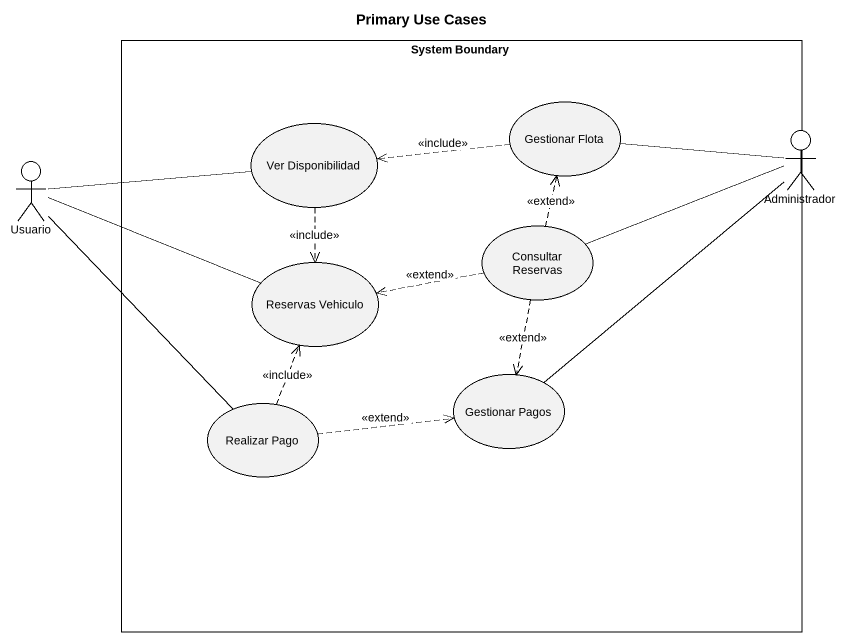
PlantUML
@startuml
title Primary Use Cases
rectangle "System Boundary" as System_Boundary {
  usecase "Gestionar Flota" as Gestionar_Flota
  usecase "Ver Disponibilidad" as Ver_Disponibilidad
  usecase "Consultar Reservas" as Consultar_Reservas
  usecase "Reservas Vehiculo" as Reservas_Vehiculo
  usecase "Gestionar Pagos" as Gestionar_Pagos
  usecase "Realizar Pago" as Realizar_Pago
}
actor Administrador
actor Usuario
Gestionar_Flota .left.> Ver_Disponibilidad : <<include>>
Ver_Disponibilidad ..> Reservas_Vehiculo : <<include>>
Administrador -left- Gestionar_Flota
Administrador -left- Consultar_Reservas
Administrador -- Gestionar_Pagos
Usuario -right- Ver_Disponibilidad
Usuario -right- Reservas_Vehiculo
Usuario -- Realizar_Pago
Consultar_Reservas .up.> Gestionar_Flota : <<extend>>
Consultar_Reservas .left.> Reservas_Vehiculo : <<extend>>
Consultar_Reservas ..> Gestionar_Pagos : <<extend>>
Realizar_Pago .up.> Reservas_Vehiculo : <<include>>
Realizar_Pago .right.> Gestionar_Pagos : <<extend>>
@enduml
